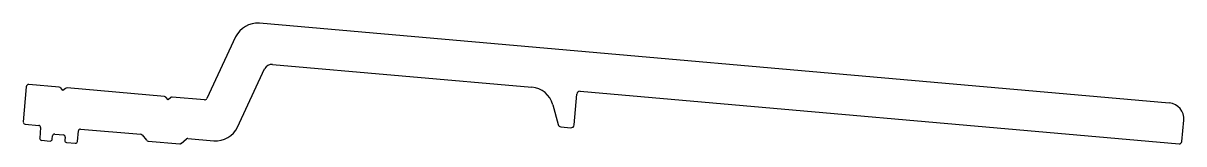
# Model space of a CAD drawing. Extents: x -73 to 73, y 62 to 77.
import ezdxf

# ---------------------------------------------------------------- set-up
doc = ezdxf.new("R2010")
doc.units = 0
doc.layers.get('0').update_dxf_attribs({"linetype": 'CONTINUOUS'})

msp = doc.modelspace()

# ---------------------------------------------------------------- linework, layer by layer
for p, q in [((71.03, 66.74), (-43.21, 76.76)), ((-46.19, 75.04), (-49.8, 67.3)), ((-41.55, 71.59), (-9.01, 68.74)), ((-45.95, 63.72), (-42.55, 71.02)), ((-72.47, 68.78), (-72.86, 64.36)), ((-68.33, 68.72), (-72.14, 69.06)), ((-67.87, 68.3), (-68.15, 68.63)), ((-67.54, 68.58), (-67.87, 68.3)), ((-55.12, 67.56), (-67.36, 68.64)), ((-54.67, 67.14), (-54.94, 67.47)), ((-54.33, 67.42), (-54.67, 67.14)), ((-50.1, 67.12), (-54.15, 67.48)), ((-3.7, 63.98), (-3.35, 67.86)), ((-2.94, 68.21), (72.29, 61.61)), ((-6.37, 66.53), (-5.7, 64.02)), ((72.61, 61.89), (72.85, 64.58)), ((-72.63, 64.08), (-70.9, 63.93)), ((-70.67, 63.65), (-70.79, 62.33)), ((-68.89, 62.83), (-67.82, 62.73)), ((-66.04, 61.91), (-65.93, 63.24)), ((-65.65, 63.47), (-58.09, 62.81)), ((-57.92, 62.72), (-57.36, 62.05)), ((-5.36, 63.74), (-4.11, 63.63)), ((-70.56, 62.05), (-69.48, 61.96)), ((-69.21, 62.19), (-69.17, 62.6)), ((-67.59, 62.46), (-67.63, 62.05)), ((-67.4, 61.77), (-66.32, 61.68)), ((-57.19, 61.96), (-53.21, 61.61)), ((-53.03, 61.67), (-52.36, 62.23)), ((-52.18, 62.29), (-48.93, 62))]:
    msp.add_line(p, q)
for centre, radius, start, end in [((-43.47, 73.77), 3, 84.9903, 154.9903), ((-41.64, 70.6), 1, 84.9903, 154.9903), ((-72.17, 68.76), 0.3, 84.9902, 174.9903), ((-68.35, 68.47), 0.254, 39.9903, 84.9903), ((-67.38, 68.38), 0.254, 84.9903, 129.9903), ((-9.27, 65.75), 3, 14.9903, 84.9903), ((-55.14, 67.31), 0.254, 39.9903, 84.9903), ((-54.17, 67.23), 0.254, 84.9903, 129.9903), ((-50.07, 67.42), 0.3, 264.9903, 334.9903), ((-2.98, 67.83), 0.381, 84.9903, 174.9903), ((70.86, 64.75), 2, 354.9903, 84.9903), ((-72.6, 64.33), 0.254, 174.9903, 264.9903), ((-70.93, 63.68), 0.254, 354.9903, 84.9903), ((-68.92, 62.58), 0.254, 84.9903, 174.9903), ((-67.85, 62.48), 0.254, 354.9903, 84.9903), ((-65.68, 63.22), 0.254, 84.9903, 174.9903), ((-58.11, 62.55), 0.254, 39.9903, 84.9903), ((-48.67, 64.99), 3, 264.9903, 334.9903), ((-5.33, 64.12), 0.381, 194.9903, 264.9903), ((-4.07, 64.01), 0.381, 264.9903, 354.9903), ((-70.54, 62.3), 0.254, 174.9903, 264.9903), ((-69.46, 62.21), 0.254, 264.9903, 354.9903), ((-67.38, 62.03), 0.254, 174.9903, 264.9903), ((-66.3, 61.93), 0.254, 264.9903, 354.9903), ((-57.16, 62.21), 0.254, 219.9903, 264.9903), ((-53.19, 61.87), 0.254, 264.9903, 309.9903), ((-52.2, 62.03), 0.254, 84.9903, 129.9903), ((72.31, 61.91), 0.3, 264.9903, 354.9903)]:
    msp.add_arc(centre, radius, start, end)

doc.saveas('drawing.dxf')
